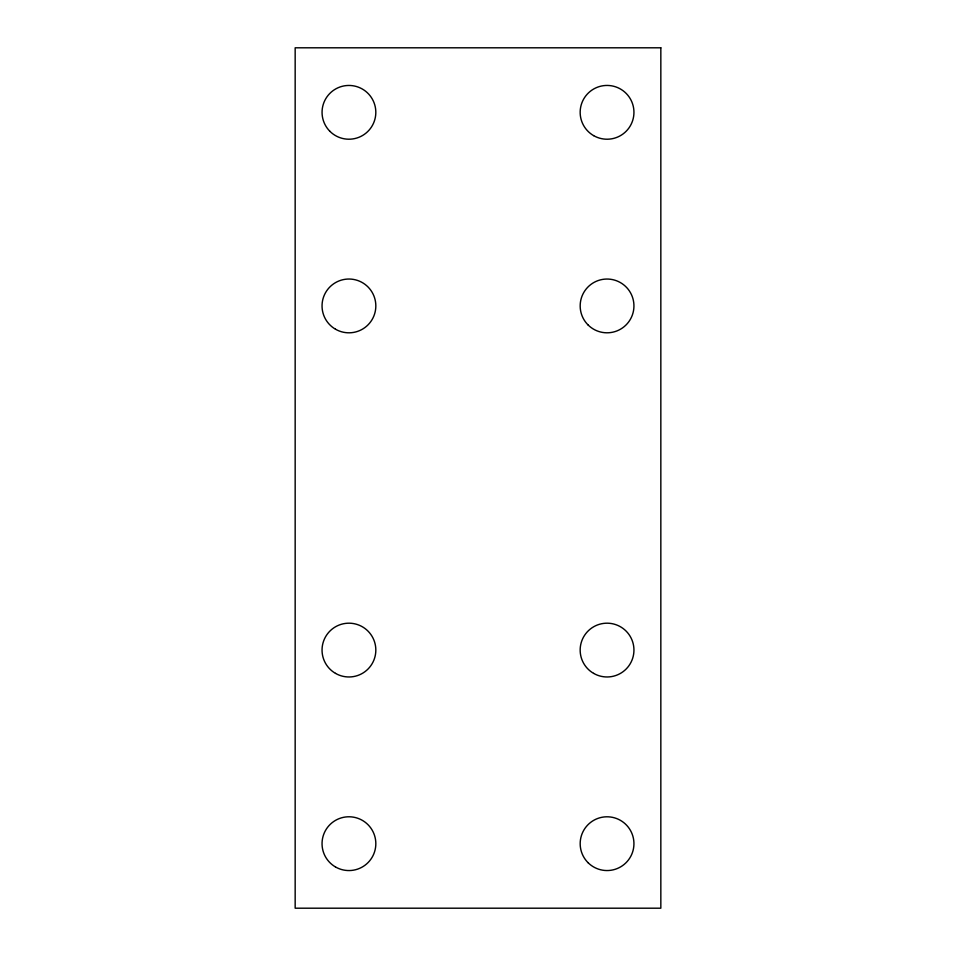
<?xml version="1.0" encoding="UTF-8"?>
<svg xmlns="http://www.w3.org/2000/svg" width="956" height="956" viewBox="0 0 956 956"><rect width="100%" height="100%" fill="white"/><g stroke="black" fill="none" stroke-linecap="round" stroke-linejoin="round"><path stroke-width="1.43" d="M660.835 47.8L295.165 47.8L295.165 908.2L660.835 908.2L660.835 47.8M588.048 862.682A26.888 26.888 0 0 0 633.027 850.625A26.888 26.888 0 0 0 600.105 817.703A26.888 26.888 0 0 0 588.048 862.682M593.616 135.621A26.888 26.888 0 0 0 633.947 112.33A26.888 26.888 0 0 0 593.616 89.039A26.888 26.888 0 0 0 593.616 135.621M588.048 324.932A26.888 26.888 0 0 0 633.027 312.875A26.888 26.888 0 0 0 600.105 279.953A26.888 26.888 0 0 0 588.048 324.932M593.616 673.371A26.888 26.888 0 0 0 633.947 650.08A26.888 26.888 0 0 0 593.616 626.789A26.888 26.888 0 0 0 593.616 673.371M329.928 131.342A26.888 26.888 0 0 0 374.907 119.285A26.888 26.888 0 0 0 341.985 86.363A26.888 26.888 0 0 0 329.928 131.342M335.496 329.211A26.888 26.888 0 0 0 375.828 305.92A26.888 26.888 0 0 0 335.496 282.629A26.888 26.888 0 0 0 335.496 329.211M335.496 673.371A26.888 26.888 0 0 0 375.828 650.08A26.888 26.888 0 0 0 335.496 626.789A26.888 26.888 0 0 0 335.496 673.371M335.496 866.961A26.888 26.888 0 0 0 375.828 843.67A26.888 26.888 0 0 0 335.496 820.379A26.888 26.888 0 0 0 335.496 866.961"/></g></svg>
